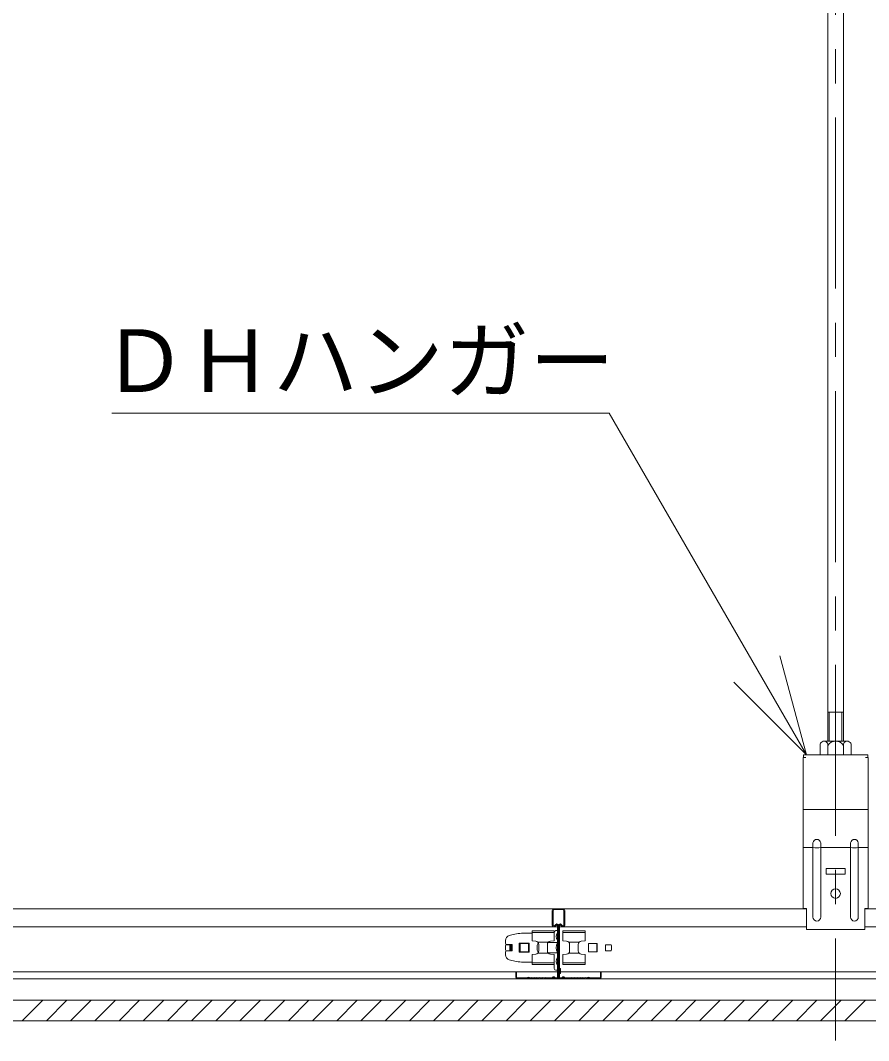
# Model space of a CAD drawing. Units: millimetres at full size, sheet at 1:20; details may follow other scales. Extents: x -4155 to 4045, y -2866 to 2834.
# Drawn here: x 3045 to 3541, y 872 to 1469 of the extents above; entities that cross this region are included whole.
import ezdxf
from ezdxf.enums import TextEntityAlignment as Align

# ---------------------------------------------------------------- set-up
doc = ezdxf.new("R2010")
doc.units = ezdxf.units.MM
doc.header["$LTSCALE"] = 20
doc.linetypes.add('CHAIN1', pattern=[8, 5, -1, 1, -1])
for name, color, linetype, lineweight in [('1-0_断面', 7, 'Continuous', 9), ('1-2_文字', 7, 'Continuous', 9), ('1-3_ＤＨクロス', 7, 'Continuous', 9)]:
    doc.layers.add(name, color=color, linetype=linetype, lineweight=lineweight)
doc.styles.add('ＭＳ ゴシック', font='')
doc.styles.get('ＭＳ ゴシック').set_extended_font_data('MS Gothic')

msp = doc.modelspace()

# ---------------------------------------------------------------- linework, layer by layer
at = {"layer": '1-0_断面', "color": 4, "linetype": 'CHAIN1'}
msp.add_line((3521.26, 2532.15), (3521.26, 872.35), dxfattribs=at)
at = {"layer": '1-0_断面'}
for p, q in [((3516.76, 1064.49), (3516.76, 2383.99)), ((3525.76, 1064.49), (3525.76, 2383.99)), ((3517.56, 1064.49), (3516.76, 1064.49)), ((3516.76, 1064.49), (3516.76, 1047.49)), ((3517.56, 1064.49), (3517.56, 1047.49)), ((3524.96, 1064.49), (3524.96, 1047.49)), ((3512.26, 1045.46), (3512.26, 1039.49)), ((3528.01, 1047.49), (3514.51, 1047.49)), ((3516.76, 1044.99), (3516.76, 1039.49)), ((3525.76, 1044.99), (3525.76, 1039.49)), ((3530.26, 1045.46), (3530.26, 1039.49)), ((3502.46, 1037.89), (3502.46, 1039.49)), ((3540.06, 1039.49), (3502.46, 1039.49)), ((3540.06, 1037.89), (3540.06, 1039.49)), ((3502.26, 1037.89), (3503.86, 1037.89)), ((3502.26, 1037.89), (3502.26, 949.69)), ((3538.66, 1037.89), (3540.26, 1037.89)), ((3540.26, 1037.89), (3540.26, 949.69)), ((3540.26, 1007.49), (3502.26, 1007.49)), ((3508.01, 985.26), (3502.26, 985.26)), ((3508.01, 988.04), (3508.01, 944.54)), ((3512.51, 988.04), (3512.51, 944.54)), ((3512.51, 985.26), (3530.01, 985.26)), ((3530.01, 988.04), (3530.01, 944.54)), ((3534.51, 988.04), (3534.51, 944.54)), ((3534.51, 985.26), (3540.26, 985.26)), ((3515.76, 973.09), (3526.76, 973.09)), ((3515.76, 969.59), (3515.76, 973.09)), ((3526.76, 973.09), (3526.76, 969.59)), ((3526.76, 969.59), (3515.76, 969.59)), ((3504.26, 949.49), (2638.26, 949.49)), ((3504.26, 949.69), (3502.26, 949.69)), ((3504.26, 949.69), (3504.26, 937.29)), ((3538.26, 949.69), (3538.26, 937.29)), ((3540.26, 949.69), (3538.26, 949.69)), ((3573.35, 949.49), (3538.26, 949.49)), ((3504.26, 938.89), (2638.26, 938.89)), ((3538.26, 937.29), (3504.26, 937.29)), ((3573.35, 938.89), (3538.26, 938.89)), ((3328.26, 930.89), (3328.26, 929.29)), ((3330.48, 933.78), (3331.9, 934.16)), ((3339.67, 935.19), (3343.76, 935.19)), ((3343.76, 930.69), (3343.76, 936.52)), ((3356.76, 936.52), (3343.76, 936.52)), ((3356.76, 935.49), (3343.76, 935.49)), ((3356.76, 930.69), (3356.76, 936.52)), ((3357.76, 936.69), (3358.76, 936.69)), ((3361.76, 936.52), (3361.76, 930.69)), ((3361.76, 936.52), (3374.76, 936.52)), ((3361.76, 935.49), (3374.76, 935.49)), ((3328.26, 927.94), (3328.26, 925.44)), ((3328.76, 928.44), (3331.76, 928.44)), ((3328.76, 924.94), (3331.76, 924.94)), ((3329.06, 928.49), (3332.26, 928.49)), ((3329.06, 924.89), (3332.26, 924.89)), ((3330.76, 928.44), (3330.76, 924.94)), ((3331.26, 928.44), (3331.26, 924.94)), ((3331.76, 928.44), (3331.76, 924.94)), ((3332.26, 928.49), (3332.26, 924.89)), ((3336.16, 929.24), (3336.66, 929.24)), ((3336.16, 924.14), (3336.16, 929.24)), ((3336.65, 929.19), (3336.65, 924.19)), ((3341.76, 929.19), (3336.65, 929.19)), ((3336.66, 929.24), (3336.66, 924.14)), ((3342.16, 929.24), (3336.66, 929.24)), ((3336.87, 929.19), (3336.87, 924.19)), ((3341.76, 924.19), (3341.76, 929.19)), ((3342.16, 924.14), (3342.16, 929.24)), ((3343.76, 930.69), (3345.93, 930.5)), ((3346.76, 927.69), (3346.76, 925.69)), ((3353.39, 929.96), (3347.13, 929.96)), ((3347.76, 928.5), (3347.76, 924.87)), ((3352.76, 928.5), (3352.76, 924.87)), ((3353.14, 929.69), (3358.76, 929.69)), ((3356.76, 930.69), (3354.58, 930.5)), ((3361.76, 930.69), (3363.93, 930.5)), ((3365.13, 929.96), (3371.39, 929.96)), ((3365.76, 928.5), (3365.76, 924.87)), ((3370.76, 928.5), (3370.76, 924.87)), ((3376.76, 924.19), (3376.76, 929.19)), ((3376.76, 929.19), (3381.86, 929.19)), ((3381.64, 929.19), (3381.64, 924.19)), ((3381.76, 929.19), (3381.76, 924.19)), ((3381.86, 929.19), (3381.86, 924.19)), ((3389.76, 928.44), (3386.76, 928.44)), ((3386.76, 928.44), (3386.76, 924.94)), ((3389.76, 924.94), (3386.76, 924.94)), ((3390.26, 927.94), (3390.26, 925.44)), ((3328.26, 922.49), (3328.26, 924.09)), ((3330.48, 919.59), (3331.9, 919.21)), ((3336.66, 924.14), (3336.16, 924.14)), ((3336.65, 924.19), (3341.76, 924.19)), ((3336.66, 924.14), (3342.16, 924.14)), ((3343.76, 922.69), (3345.93, 922.88)), ((3343.76, 922.69), (3343.76, 916.86)), ((3353.39, 923.41), (3347.13, 923.41)), ((3353.14, 923.69), (3358.76, 923.69)), ((3356.76, 922.69), (3354.58, 922.88)), ((3356.76, 922.69), (3356.76, 916.86)), ((3361.76, 922.69), (3363.93, 922.88)), ((3361.76, 922.69), (3361.76, 916.86)), ((3365.13, 923.41), (3371.39, 923.41)), ((3381.86, 924.19), (3376.76, 924.19)), ((3339.67, 918.19), (3343.76, 918.19)), ((3356.76, 917.89), (3343.76, 917.89)), ((3356.76, 916.86), (3343.76, 916.86)), ((3356.76, 918.19), (3356.76, 914.49)), ((3357.76, 913.49), (3358.76, 913.49)), ((3358.76, 914.59), (3360.46, 914.59)), ((3361.76, 917.89), (3374.76, 917.89)), ((3361.76, 916.86), (3374.76, 916.86)), ((3573.35, 912.49), (-149.9, 912.49)), ((1721.26, 908.49), (3573.35, 908.49)), ((-149.9, 895.99), (3573.35, 895.99)), ((3045.78, 883.99), (3057.78, 895.99)), ((3059.92, 883.99), (3071.92, 895.99)), ((3074.07, 883.99), (3086.07, 895.99)), ((3088.21, 883.99), (3100.21, 895.99)), ((3102.35, 883.99), (3114.35, 895.99)), ((3116.49, 883.99), (3128.49, 895.99)), ((3130.64, 883.99), (3142.64, 895.99)), ((3144.78, 883.99), (3156.78, 895.99)), ((3158.92, 883.99), (3170.92, 895.99)), ((3173.06, 883.99), (3185.06, 895.99)), ((3187.2, 883.99), (3199.2, 895.99)), ((3201.35, 883.99), (3213.35, 895.99)), ((3215.49, 883.99), (3227.49, 895.99)), ((3229.63, 883.99), (3241.63, 895.99)), ((3243.77, 883.99), (3255.77, 895.99)), ((3257.91, 883.99), (3269.91, 895.99)), ((3272.06, 883.99), (3284.06, 895.99)), ((3286.2, 883.99), (3298.2, 895.99)), ((3300.34, 883.99), (3312.34, 895.99)), ((3314.48, 883.99), (3326.48, 895.99)), ((3328.62, 883.99), (3340.62, 895.99)), ((3342.77, 883.99), (3354.77, 895.99)), ((3356.91, 883.99), (3368.91, 895.99)), ((3371.05, 883.99), (3383.05, 895.99)), ((3385.19, 883.99), (3397.19, 895.99)), ((3399.34, 883.99), (3411.34, 895.99)), ((3413.48, 883.99), (3425.48, 895.99)), ((3427.62, 883.99), (3439.62, 895.99)), ((3441.76, 883.99), (3453.76, 895.99)), ((3455.9, 883.99), (3467.9, 895.99)), ((3470.05, 883.99), (3482.05, 895.99)), ((3484.19, 883.99), (3496.19, 895.99)), ((3498.33, 883.99), (3510.33, 895.99)), ((3512.47, 883.99), (3524.47, 895.99)), ((3526.61, 883.99), (3538.61, 895.99)), ((-149.9, 883.99), (3573.35, 883.99))]:
    msp.add_line(p, q, dxfattribs=at)
for points in [[(3517.56, 1064.49), (3525.76, 1064.49), (3525.76, 1047.49)], [(3374.76, 936.52), (3374.76, 930.69), (3372.58, 930.5)], [(3374.76, 916.86), (3374.76, 922.69), (3372.58, 922.88)], [(3358.76, 911.59), (3360.46, 911.59), (3360.46, 914.59)]]:
    msp.add_lwpolyline(points, dxfattribs=at)
msp.add_circle((3521.26, 958.29), 2.75, dxfattribs=at)
for centre, radius, start, end in [((3514.51, 1045.22), 2.26, 353.97442, 186.02558), ((3521.26, 1042.19), 5.3, 31.89079, 148.10921), ((3528.01, 1045.22), 2.26, 353.97442, 186.02558), ((3510.26, 987.77), 2.27, 6.73292, 173.26708), ((3510.26, 1002.11), 17, 262.39609, 277.60391), ((3532.26, 987.77), 2.27, 6.73292, 173.26708), ((3532.26, 1002.11), 17, 262.39609, 277.60391), ((3510.26, 944.54), 2.25, 180, 0), ((3532.26, 944.54), 2.25, 180, 0), ((3331.26, 930.89), 3, 105, 180), ((3339.67, 905.19), 30, 90, 105), ((3357.76, 935.69), 1, 90, 180), ((3360.86, 933.19), 2.9, 136.39718, 223.60282), ((3329.06, 929.29), 0.8, 180, 270), ((3328.76, 927.94), 0.5, 90, 180), ((3328.76, 925.44), 0.5, 180, 270), ((3329.06, 924.09), 0.8, 90, 180), ((3345.76, 928.5), 2, 0, 85), ((3345.76, 924.87), 2, 275, 0), ((3348.76, 927.69), 2, 125.77673, 180), ((3348.76, 925.69), 2, 180, 234.22327), ((3354.76, 928.5), 2, 95, 180), ((3354.76, 924.87), 2, 180, 265), ((3363.98, 926.69), 6.03, 150.13717, 209.86283), ((3363.76, 928.5), 2, 0, 85), ((3363.76, 924.87), 2, 275, 0), ((3372.76, 928.5), 2, 95, 180), ((3372.76, 924.87), 2, 180, 265), ((3389.76, 927.94), 0.5, 0, 90), ((3389.76, 925.44), 0.5, 270, 0), ((3331.26, 922.49), 3, 180, 255), ((3339.67, 948.19), 30, 255, 270), ((3360.86, 918.69), 2.9, 136.39718, 223.60282), ((3357.76, 914.49), 1, 180, 270)]:
    msp.add_arc(centre, radius, start, end, dxfattribs=at)
at = {"layer": '1-2_文字'}
for p, q in [((3098.13, 1239.24), (3388.83, 1239.24)), ((3388.83, 1239.24), (3504.16, 1039.49)), ((3504.16, 1039.49), (3488.63, 1097.44)), ((3504.16, 1039.49), (3461.73, 1081.91))]:
    msp.add_line(p, q, dxfattribs=at)
at = {"layer": '1-3_ＤＨクロス'}
for p, q in [((3356.61, 949.49), (3361.91, 949.49)), ((3356.61, 948.99), (3361.91, 948.99)), ((3355.61, 948.49), (3355.61, 939.89)), ((3356.11, 939.89), (3356.11, 948.49)), ((3362.41, 939.89), (3362.41, 948.49)), ((3362.91, 948.49), (3362.91, 939.89)), ((3356.98, 939.55), (3357.72, 940.29)), ((3357.31, 939.18), (3358.07, 939.94)), ((3358.76, 939.66), (3358.76, 909.49)), ((3359.26, 939.66), (3359.26, 909.49)), ((3359.26, 938.62), (3359.26, 909.49)), ((3359.76, 939.66), (3359.76, 909.49)), ((3361.2, 939.18), (3360.44, 939.94)), ((3361.53, 939.55), (3360.79, 940.29)), ((3334.26, 912.49), (3334.76, 912.49)), ((3334.26, 909.49), (3334.26, 912.49)), ((3334.76, 912.49), (3334.76, 909.49)), ((3335.26, 908.99), (3340.98, 908.99)), ((3335.26, 908.49), (3340.98, 908.49)), ((3341.26, 909.18), (3341.12, 909.05)), ((3341.61, 908.83), (3341.48, 908.69)), ((3341.9, 908.83), (3342.03, 908.69)), ((3342.39, 909.05), (3342.25, 909.18)), ((3342.69, 908.99), (3342.53, 908.99)), ((3342.69, 908.49), (3342.53, 908.49)), ((3343.82, 908.99), (3344.39, 908.99)), ((3343.82, 908.49), (3344.39, 908.49)), ((3345.52, 908.99), (3346.09, 908.99)), ((3346.09, 908.49), (3345.52, 908.49)), ((3347.22, 908.99), (3347.79, 908.99)), ((3347.79, 908.49), (3347.22, 908.49)), ((3348.92, 908.99), (3349.49, 908.99)), ((3348.92, 908.49), (3349.49, 908.49)), ((3350.62, 908.99), (3351.19, 908.99)), ((3351.19, 908.49), (3350.62, 908.49)), ((3355.2, 908.99), (3352.32, 908.99)), ((3352.32, 908.49), (3355.19, 908.49)), ((3355.51, 909.13), (3355.67, 909.32)), ((3356.05, 908.99), (3355.89, 908.81)), ((3356.66, 908.99), (3356.82, 908.81)), ((3357.2, 909.13), (3357.04, 909.32)), ((3358.26, 908.99), (3357.51, 908.99)), ((3357.51, 908.49), (3358.26, 908.49)), ((3360.26, 908.99), (3361, 908.99)), ((3361, 908.49), (3360.26, 908.49)), ((3361.31, 909.13), (3361.47, 909.32)), ((3361.85, 908.99), (3361.69, 908.81)), ((3362.46, 908.99), (3362.62, 908.81)), ((3363, 909.13), (3362.84, 909.32)), ((3363.31, 908.99), (3366.19, 908.99)), ((3366.19, 908.49), (3363.32, 908.49)), ((3367.89, 908.99), (3367.32, 908.99)), ((3367.32, 908.49), (3367.89, 908.49)), ((3369.59, 908.99), (3369.02, 908.99)), ((3369.02, 908.49), (3369.59, 908.49)), ((3371.29, 908.99), (3370.72, 908.99)), ((3370.72, 908.49), (3371.29, 908.49)), ((3372.99, 908.99), (3372.42, 908.99)), ((3372.42, 908.49), (3372.99, 908.49)), ((3374.69, 908.99), (3374.12, 908.99)), ((3374.12, 908.49), (3374.69, 908.49)), ((3375.82, 908.99), (3375.98, 908.99)), ((3375.82, 908.49), (3375.98, 908.49)), ((3376.12, 909.05), (3376.26, 909.18)), ((3376.61, 908.83), (3376.48, 908.69)), ((3376.9, 908.83), (3377.03, 908.69)), ((3377.25, 909.18), (3377.39, 909.05)), ((3383.26, 908.99), (3377.53, 908.99)), ((3383.26, 908.49), (3377.53, 908.49)), ((3384.26, 912.49), (3383.76, 912.49)), ((3383.76, 912.49), (3383.76, 909.49)), ((3384.26, 909.49), (3384.26, 912.49))]:
    msp.add_line(p, q, dxfattribs=at)
for centre, radius, start, end in [((3356.61, 948.49), 1, 90, 180), ((3356.61, 948.49), 0.5, 90, 180), ((3361.91, 948.49), 1, 0, 90), ((3361.91, 948.49), 0.5, 0, 90), ((3356.61, 939.89), 1, 180, 315), ((3356.61, 939.89), 0.5, 180, 317.84797), ((3358.36, 939.66), 0.9, 0, 135), ((3358.36, 939.66), 0.4, 0, 135), ((3360.16, 939.66), 0.9, 45, 180), ((3360.16, 939.66), 0.4, 45, 180), ((3361.91, 939.89), 1, 225, 0), ((3361.91, 939.89), 0.5, 222.15203, 0), ((3335.26, 909.49), 1, 180, 270), ((3335.26, 909.49), 0.5, 180, 270), ((3340.98, 909.19), 0.2, 270, 315), ((3340.98, 909.19), 0.7, 270, 315), ((3341.76, 908.69), 0.7, 45, 135), ((3341.76, 908.69), 0.2, 45, 135), ((3342.53, 909.19), 0.7, 225, 270), ((3342.53, 909.19), 0.2, 225, 270), ((3342.69, 909.19), 0.2, 270, 308.94244), ((3342.69, 909.19), 0.7, 270, 308.94244), ((3343.26, 908.49), 0.7, 51.05756, 128.94244), ((3343.26, 908.49), 0.2, 53.1301, 128.94244), ((3343.82, 909.19), 0.7, 231.05756, 270), ((3343.82, 909.19), 0.2, 231.05756, 270), ((3344.39, 909.19), 0.2, 270, 308.94244), ((3344.39, 909.19), 0.7, 270, 308.94244), ((3344.96, 908.49), 0.7, 51.05756, 128.94244), ((3344.96, 908.49), 0.2, 51.05756, 126.8699), ((3345.52, 909.19), 0.7, 231.05756, 270), ((3345.52, 909.19), 0.2, 231.05756, 270), ((3346.09, 909.19), 0.2, 270, 308.94244), ((3346.09, 909.19), 0.7, 270, 308.94244), ((3346.66, 908.49), 0.7, 51.05756, 128.94244), ((3346.66, 908.49), 0.2, 51.05756, 126.8699), ((3347.22, 909.19), 0.7, 231.05756, 270), ((3347.22, 909.19), 0.2, 231.05756, 270), ((3347.79, 909.19), 0.2, 270, 308.94244), ((3347.79, 909.19), 0.7, 270, 308.94244), ((3348.36, 908.49), 0.7, 51.05756, 128.94244), ((3348.36, 908.49), 0.2, 51.05756, 126.8699), ((3348.92, 909.19), 0.7, 231.05756, 270), ((3348.92, 909.19), 0.2, 231.05756, 270), ((3349.49, 909.19), 0.2, 270, 308.94244), ((3349.49, 909.19), 0.7, 270, 308.94244), ((3350.06, 908.49), 0.7, 51.05756, 128.94244), ((3350.06, 908.49), 0.2, 51.05756, 126.8699), ((3350.62, 909.19), 0.7, 231.05756, 270), ((3350.62, 909.19), 0.2, 231.05756, 270), ((3351.19, 909.19), 0.2, 270, 308.94244), ((3351.19, 909.19), 0.7, 270, 308.94244), ((3351.76, 908.49), 0.7, 51.05756, 128.94244), ((3351.76, 908.49), 0.2, 51.05756, 126.8699), ((3352.32, 909.19), 0.7, 231.05756, 270), ((3352.32, 909.19), 0.2, 231.05756, 270), ((3355.2, 909.39), 0.4, 270, 320), ((3355.2, 909.39), 0.9, 270, 320), ((3356.36, 908.74), 0.9, 40, 140), ((3356.36, 908.74), 0.4, 40, 140), ((3357.51, 909.39), 0.9, 220, 270), ((3357.51, 909.39), 0.4, 220, 270), ((3358.26, 909.49), 1, 270, 0), ((3358.26, 909.49), 0.5, 270, 0), ((3360.26, 909.49), 1, 180, 270), ((3360.26, 909.49), 0.5, 180, 270), ((3361, 909.39), 0.4, 270, 320), ((3361, 909.39), 0.9, 270, 320), ((3362.16, 908.74), 0.9, 40, 140), ((3362.16, 908.74), 0.4, 40, 140), ((3363.31, 909.39), 0.9, 220, 270), ((3363.31, 909.39), 0.4, 220, 270), ((3366.19, 909.19), 0.2, 270, 308.94244), ((3366.19, 909.19), 0.7, 270, 308.94244), ((3366.76, 908.49), 0.7, 51.05756, 128.94244), ((3366.76, 908.49), 0.2, 53.1301, 128.94244), ((3367.32, 909.19), 0.7, 231.05756, 270), ((3367.32, 909.19), 0.2, 231.05756, 270), ((3367.89, 909.19), 0.2, 270, 308.94244), ((3367.89, 909.19), 0.7, 270, 308.94244), ((3368.46, 908.49), 0.7, 51.05756, 128.94244), ((3368.46, 908.49), 0.2, 53.1301, 128.94244), ((3369.02, 909.19), 0.7, 231.05756, 270), ((3369.02, 909.19), 0.2, 231.05756, 270), ((3369.59, 909.19), 0.2, 270, 308.94244), ((3369.59, 909.19), 0.7, 270, 308.94244), ((3370.16, 908.49), 0.7, 51.05756, 128.94244), ((3370.16, 908.49), 0.2, 53.1301, 128.94244), ((3370.72, 909.19), 0.7, 231.05756, 270), ((3370.72, 909.19), 0.2, 231.05756, 270), ((3371.29, 909.19), 0.2, 270, 308.94244), ((3371.29, 909.19), 0.7, 270, 308.94244), ((3371.86, 908.49), 0.7, 51.05756, 128.94244), ((3371.86, 908.49), 0.2, 53.1301, 128.94244), ((3372.42, 909.19), 0.7, 231.05756, 270), ((3372.42, 909.19), 0.2, 231.05756, 270), ((3372.99, 909.19), 0.2, 270, 308.94244), ((3372.99, 909.19), 0.7, 270, 308.94244), ((3373.56, 908.49), 0.7, 51.05756, 128.94244), ((3373.56, 908.49), 0.2, 53.1301, 128.94244), ((3374.12, 909.19), 0.7, 231.05756, 270), ((3374.12, 909.19), 0.2, 231.05756, 270), ((3374.69, 909.19), 0.2, 270, 308.94244), ((3374.69, 909.19), 0.7, 270, 308.94244), ((3375.26, 908.49), 0.7, 51.05756, 128.94244), ((3375.26, 908.49), 0.2, 51.05756, 126.8699), ((3375.82, 909.19), 0.7, 231.05756, 270), ((3375.82, 909.19), 0.2, 231.05756, 270), ((3375.98, 909.19), 0.2, 270, 315), ((3375.98, 909.19), 0.7, 270, 315), ((3376.76, 908.69), 0.7, 45, 135), ((3376.76, 908.69), 0.2, 45, 135), ((3377.53, 909.19), 0.7, 225, 270), ((3377.53, 909.19), 0.2, 225, 270), ((3383.26, 909.49), 1, 270, 0), ((3383.26, 909.49), 0.5, 270, 0)]:
    msp.add_arc(centre, radius, start, end, dxfattribs=at)

# ---------------------------------------------------------------- texts
at = {"layer": '1-2_文字', "style": 'ＭＳ ゴシック'}
msp.add_text('ＤＨハンガー', height=36.66, dxfattribs=at).set_placement((3092.15, 1240.64), align=Align.BOTTOM_LEFT)

doc.saveas('drawing.dxf')
